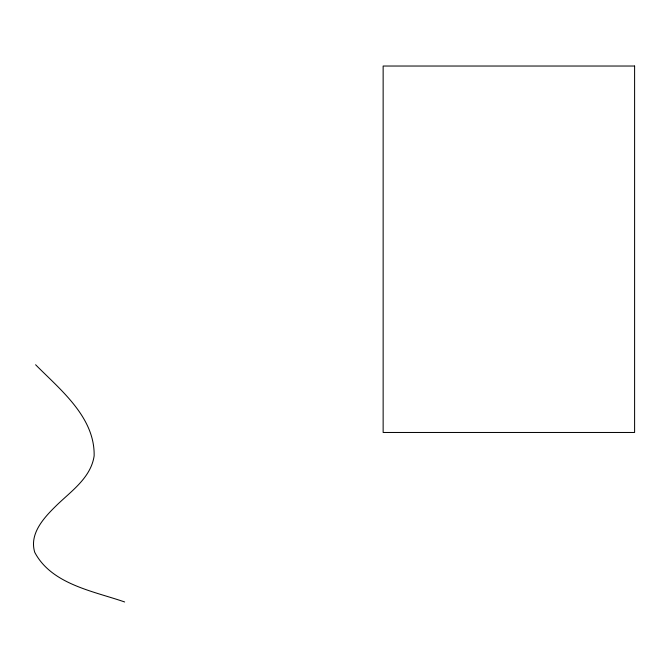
<?xml version="1.0" encoding="UTF-8"?>
<svg xmlns="http://www.w3.org/2000/svg" width="668" height="668" viewBox="0 0 668 668"><rect width="100%" height="100%" fill="white"/><g stroke="black" fill="none" stroke-linecap="round" stroke-linejoin="round"><path stroke-width="1" d="M124.649 601.968C93.47 591.138 51.578 584.383 34.736 552.302C28.899 533.089 44.923 516.673 57.523 504.44C72.06 490.521 90.965 477.303 94.138 455.918C94.99 417.166 60.396 389.836 35.604 364.745M634.6 66.032L383.14 66.032L383.14 432.472L634.6 432.472L634.6 66.032"/></g></svg>
